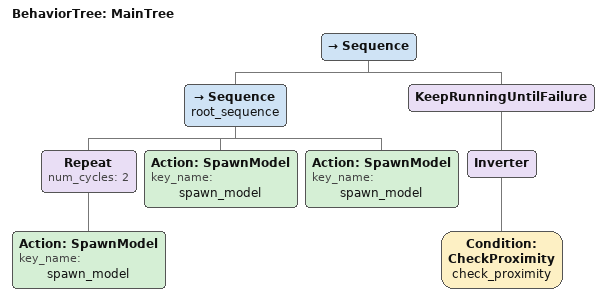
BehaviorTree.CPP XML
<?xml version="1.0"?>
<root main_tree_to_execute="MainTree">
    <BehaviorTree ID="MainTree">
        <Sequence>
            <Sequence name="root_sequence">
                <Repeat num_cycles="2">
                    <Action ID="SpawnModel" key_name="" name="spawn_model"/>
                </Repeat>
                <Action ID="SpawnModel" key_name="" name="spawn_model"/>
                <Action ID="SpawnModel" key_name="" name="spawn_model"/>
            </Sequence>
            <KeepRunningUntilFailure>
                <Inverter>
                    <Condition ID="CheckProximity" name="check_proximity"/>
                </Inverter>
            </KeepRunningUntilFailure>
        </Sequence>
    </BehaviorTree>
</root>
